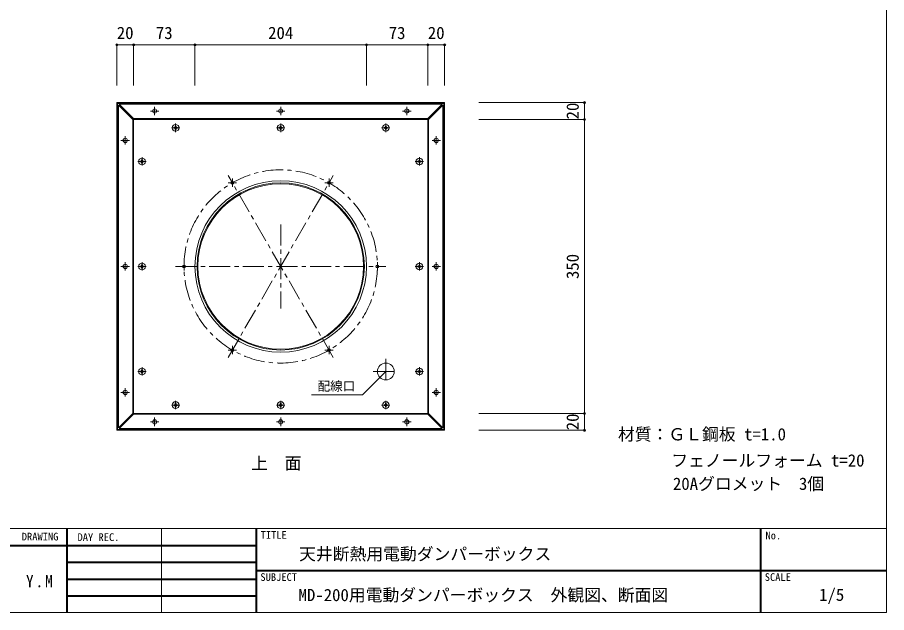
# Model space of a CAD drawing. Units: millimetres at full size, sheet at 1:5. Extents: x -1788 to 2332, y -754 to 651.
# Drawn here: x 1298 to 2332, y -754 to -45 of the extents above; entities that cross this region are included whole.
import ezdxf
from ezdxf.enums import TextEntityAlignment as Align

# ---------------------------------------------------------------- set-up
doc = ezdxf.new("R2010")
doc.units = ezdxf.units.MM
doc.header["$LTSCALE"] = 5
doc.header["$PDMODE"] = 32
doc.header["$PDSIZE"] = 2.5
doc.linetypes.add('CHAIN1', pattern=[8, 5, -1, 1, -1])
doc.linetypes.add('CHAIN2', pattern=[12, 9, -1, 1, -1])
doc.layers.add('0-1', color=4, linetype='Continuous', lineweight=15)
doc.layers.add('F-0', color=2, linetype='Continuous', lineweight=40)
doc.styles.add('ＭＳ ゴシック', font='')
doc.styles.get('ＭＳ ゴシック').set_extended_font_data('MS Gothic')

msp = doc.modelspace()

# ---------------------------------------------------------------- linework, layer by layer
at = {"layer": '0-1'}
for p, q in [((1416.117, -77.905), (1436.117, -77.905)), ((1416.117, -77.905), (1416.117, -126.484)), ((1436.117, -77.905), (1436.117, -126.484)), ((1436.117, -77.905), (1509.117, -77.905)), ((1509.117, -77.905), (1509.117, -126.484)), ((1509.117, -77.905), (1713.117, -77.905)), ((1713.117, -77.905), (1713.117, -126.484)), ((1713.117, -77.905), (1786.117, -77.905)), ((1786.117, -77.905), (1786.117, -126.484)), ((1786.117, -77.905), (1806.117, -77.905)), ((1806.117, -77.905), (1806.117, -126.484)), ((1806.117, -146.675), (1416.117, -146.675)), ((1806.117, -147.675), (1416.117, -147.675)), ((1417.117, -146.675), (1417.117, -536.675)), ((1435.117, -166.675), (1418.117, -149.675)), ((1418.117, -149.675), (1418.117, -533.675)), ((1419.117, -148.675), (1803.117, -148.675)), ((1436.117, -165.675), (1419.117, -148.675)), ((1786.117, -165.675), (1803.117, -148.675)), ((1787.117, -166.675), (1804.117, -149.675)), ((1804.117, -149.675), (1804.117, -533.675)), ((1805.117, -536.675), (1805.117, -146.675)), ((1806.117, -536.675), (1806.117, -146.675)), ((1972.567, -146.675), (1846.818, -146.675)), ((1972.567, -146.675), (1972.567, -166.675)), ((1435.117, -166.675), (1435.117, -516.675)), ((1787.117, -166.675), (1435.117, -166.675)), ((1436.117, -165.675), (1786.117, -165.675)), ((1436.117, -165.675), (1436.117, -517.675)), ((1485.64, -175.604), (1485.451, -176.01)), ((1485.64, -175.604), (1485.654, -174.651)), ((1486.594, -175.604), (1486.58, -174.651)), ((1486.594, -175.604), (1486.782, -176.01)), ((1610.64, -175.604), (1610.451, -176.01)), ((1610.64, -175.604), (1610.654, -174.651)), ((1611.594, -175.604), (1611.58, -174.651)), ((1611.594, -175.604), (1611.782, -176.01)), ((1735.64, -175.604), (1735.451, -176.01)), ((1735.64, -175.604), (1735.654, -174.651)), ((1736.594, -175.604), (1736.58, -174.651)), ((1736.594, -175.604), (1736.782, -176.01)), ((1786.117, -517.675), (1786.117, -165.675)), ((1787.117, -166.675), (1787.117, -516.675)), ((1972.567, -166.675), (1846.818, -166.675)), ((1972.567, -166.675), (1972.567, -516.675)), ((1485.046, -176.198), (1484.092, -176.212)), ((1485.046, -177.153), (1484.092, -177.138)), ((1485.046, -176.198), (1485.451, -176.01)), ((1485.046, -177.153), (1485.451, -177.341)), ((1485.64, -177.747), (1485.451, -177.341)), ((1485.64, -177.747), (1485.654, -178.7)), ((1486.594, -177.747), (1486.58, -178.7)), ((1486.594, -177.747), (1486.782, -177.341)), ((1487.188, -176.198), (1486.782, -176.01)), ((1487.188, -177.153), (1486.782, -177.341)), ((1487.188, -176.198), (1488.142, -176.212)), ((1487.188, -177.153), (1488.142, -177.138)), ((1610.046, -176.198), (1609.092, -176.212)), ((1610.046, -177.153), (1609.092, -177.138)), ((1610.046, -176.198), (1610.451, -176.01)), ((1610.046, -177.153), (1610.451, -177.341)), ((1610.64, -177.747), (1610.451, -177.341)), ((1610.64, -177.747), (1610.654, -178.7)), ((1611.594, -177.747), (1611.58, -178.7)), ((1611.594, -177.747), (1611.782, -177.341)), ((1612.188, -176.198), (1611.782, -176.01)), ((1612.188, -177.153), (1611.782, -177.341)), ((1612.188, -176.198), (1613.142, -176.212)), ((1612.188, -177.153), (1613.142, -177.138)), ((1735.046, -176.198), (1734.092, -176.212)), ((1735.046, -177.153), (1734.092, -177.138)), ((1735.046, -176.198), (1735.451, -176.01)), ((1735.046, -177.153), (1735.451, -177.341)), ((1735.64, -177.747), (1735.451, -177.341)), ((1735.64, -177.747), (1735.654, -178.7)), ((1736.594, -177.747), (1736.58, -178.7)), ((1736.594, -177.747), (1736.782, -177.341)), ((1737.188, -176.198), (1736.782, -176.01)), ((1737.188, -177.153), (1736.782, -177.341)), ((1737.188, -176.198), (1738.142, -176.212)), ((1737.188, -177.153), (1738.142, -177.138)), ((1445.046, -216.198), (1444.092, -216.212)), ((1445.046, -217.153), (1444.092, -217.138)), ((1445.046, -216.198), (1445.451, -216.01)), ((1445.64, -215.604), (1445.451, -216.01)), ((1445.64, -215.604), (1445.654, -214.651)), ((1446.594, -215.604), (1446.58, -214.651)), ((1446.594, -215.604), (1446.782, -216.01)), ((1447.188, -216.198), (1446.782, -216.01)), ((1447.188, -216.198), (1448.142, -216.212)), ((1447.188, -217.153), (1448.142, -217.138)), ((1775.046, -216.198), (1774.092, -216.212)), ((1775.046, -217.153), (1774.092, -217.138)), ((1775.046, -216.198), (1775.451, -216.01)), ((1775.64, -215.604), (1775.451, -216.01)), ((1775.64, -215.604), (1775.654, -214.651)), ((1776.594, -215.604), (1776.58, -214.651)), ((1776.594, -215.604), (1776.782, -216.01)), ((1777.188, -216.198), (1776.782, -216.01)), ((1777.188, -216.198), (1778.142, -216.212)), ((1777.188, -217.153), (1778.142, -217.138)), ((1445.046, -217.153), (1445.451, -217.341)), ((1445.64, -217.747), (1445.451, -217.341)), ((1445.64, -217.747), (1445.654, -218.7)), ((1446.594, -217.747), (1446.58, -218.7)), ((1446.594, -217.747), (1446.782, -217.341)), ((1447.188, -217.153), (1446.782, -217.341)), ((1775.046, -217.153), (1775.451, -217.341)), ((1775.64, -217.747), (1775.451, -217.341)), ((1775.64, -217.747), (1775.654, -218.7)), ((1776.594, -217.747), (1776.58, -218.7)), ((1776.594, -217.747), (1776.782, -217.341)), ((1777.188, -217.153), (1776.782, -217.341)), ((1445.046, -341.198), (1444.092, -341.212)), ((1445.046, -341.198), (1445.451, -341.01)), ((1445.64, -340.604), (1445.451, -341.01)), ((1445.64, -340.604), (1445.654, -339.651)), ((1446.594, -340.604), (1446.58, -339.651)), ((1446.594, -340.604), (1446.782, -341.01)), ((1447.188, -341.198), (1446.782, -341.01)), ((1447.188, -341.198), (1448.142, -341.212)), ((1775.046, -341.198), (1774.092, -341.212)), ((1775.046, -341.198), (1775.451, -341.01)), ((1775.64, -340.604), (1775.451, -341.01)), ((1775.64, -340.604), (1775.654, -339.651)), ((1776.594, -340.604), (1776.58, -339.651)), ((1776.594, -340.604), (1776.782, -341.01)), ((1777.188, -341.198), (1776.782, -341.01)), ((1777.188, -341.198), (1778.142, -341.212)), ((1445.046, -342.153), (1444.092, -342.138)), ((1445.046, -342.153), (1445.451, -342.341)), ((1445.64, -342.747), (1445.451, -342.341)), ((1445.64, -342.747), (1445.654, -343.7)), ((1446.594, -342.747), (1446.58, -343.7)), ((1446.594, -342.747), (1446.782, -342.341)), ((1447.188, -342.153), (1446.782, -342.341)), ((1447.188, -342.153), (1448.142, -342.138)), ((1775.046, -342.153), (1774.092, -342.138)), ((1775.046, -342.153), (1775.451, -342.341)), ((1775.64, -342.747), (1775.451, -342.341)), ((1775.64, -342.747), (1775.654, -343.7)), ((1776.594, -342.747), (1776.58, -343.7)), ((1776.594, -342.747), (1776.782, -342.341)), ((1777.188, -342.153), (1776.782, -342.341)), ((1777.188, -342.153), (1778.142, -342.138)), ((1445.64, -465.604), (1445.654, -464.651)), ((1446.594, -465.604), (1446.58, -464.651)), ((1775.64, -465.604), (1775.654, -464.651)), ((1776.594, -465.604), (1776.58, -464.651)), ((1445.046, -466.198), (1444.092, -466.212)), ((1445.046, -467.153), (1444.092, -467.138)), ((1445.046, -466.198), (1445.451, -466.01)), ((1445.046, -467.153), (1445.451, -467.341)), ((1445.64, -465.604), (1445.451, -466.01)), ((1445.64, -467.747), (1445.451, -467.341)), ((1445.64, -467.747), (1445.654, -468.7)), ((1446.594, -467.747), (1446.58, -468.7)), ((1446.594, -465.604), (1446.782, -466.01)), ((1446.594, -467.747), (1446.782, -467.341)), ((1447.188, -466.198), (1446.782, -466.01)), ((1447.188, -467.153), (1446.782, -467.341)), ((1447.188, -466.198), (1448.142, -466.212)), ((1447.188, -467.153), (1448.142, -467.138)), ((1736.117, -466.675), (1708.271, -494.522)), ((1775.046, -466.198), (1774.092, -466.212)), ((1775.046, -467.153), (1774.092, -467.138)), ((1775.046, -466.198), (1775.451, -466.01)), ((1775.046, -467.153), (1775.451, -467.341)), ((1775.64, -465.604), (1775.451, -466.01)), ((1775.64, -467.747), (1775.451, -467.341)), ((1775.64, -467.747), (1775.654, -468.7)), ((1776.594, -467.747), (1776.58, -468.7)), ((1776.594, -465.604), (1776.782, -466.01)), ((1776.594, -467.747), (1776.782, -467.341)), ((1777.188, -466.198), (1776.782, -466.01)), ((1777.188, -467.153), (1776.782, -467.341)), ((1777.188, -466.198), (1778.142, -466.212)), ((1777.188, -467.153), (1778.142, -467.138)), ((1647.59, -494.522), (1708.271, -494.522)), ((1485.046, -506.198), (1484.092, -506.212)), ((1485.046, -506.198), (1485.451, -506.01)), ((1485.64, -505.604), (1485.451, -506.01)), ((1485.64, -505.604), (1485.654, -504.651)), ((1486.594, -505.604), (1486.58, -504.651)), ((1486.594, -505.604), (1486.782, -506.01)), ((1487.188, -506.198), (1486.782, -506.01)), ((1487.188, -506.198), (1488.142, -506.212)), ((1610.046, -506.198), (1609.092, -506.212)), ((1610.046, -506.198), (1610.451, -506.01)), ((1610.64, -505.604), (1610.451, -506.01)), ((1610.64, -505.604), (1610.654, -504.651)), ((1611.594, -505.604), (1611.58, -504.651)), ((1611.594, -505.604), (1611.782, -506.01)), ((1612.188, -506.198), (1611.782, -506.01)), ((1612.188, -506.198), (1613.142, -506.212)), ((1735.046, -506.198), (1734.092, -506.212)), ((1735.046, -506.198), (1735.451, -506.01)), ((1735.64, -505.604), (1735.451, -506.01)), ((1735.64, -505.604), (1735.654, -504.651)), ((1736.594, -505.604), (1736.58, -504.651)), ((1736.594, -505.604), (1736.782, -506.01)), ((1737.188, -506.198), (1736.782, -506.01)), ((1737.188, -506.198), (1738.142, -506.212)), ((1435.117, -516.675), (1418.117, -533.675)), ((1435.117, -516.675), (1787.117, -516.675)), ((1485.046, -507.153), (1484.092, -507.138)), ((1485.046, -507.153), (1485.451, -507.341)), ((1485.64, -507.747), (1485.451, -507.341)), ((1485.64, -507.747), (1485.654, -508.7)), ((1486.594, -507.747), (1486.58, -508.7)), ((1486.594, -507.747), (1486.782, -507.341)), ((1487.188, -507.153), (1486.782, -507.341)), ((1487.188, -507.153), (1488.142, -507.138)), ((1610.046, -507.153), (1609.092, -507.138)), ((1610.046, -507.153), (1610.451, -507.341)), ((1610.64, -507.747), (1610.451, -507.341)), ((1610.64, -507.747), (1610.654, -508.7)), ((1611.594, -507.747), (1611.58, -508.7)), ((1611.594, -507.747), (1611.782, -507.341)), ((1612.188, -507.153), (1611.782, -507.341)), ((1612.188, -507.153), (1613.142, -507.138)), ((1735.046, -507.153), (1734.092, -507.138)), ((1735.046, -507.153), (1735.451, -507.341)), ((1735.64, -507.747), (1735.451, -507.341)), ((1735.64, -507.747), (1735.654, -508.7)), ((1736.594, -507.747), (1736.58, -508.7)), ((1736.594, -507.747), (1736.782, -507.341)), ((1737.188, -507.153), (1736.782, -507.341)), ((1737.188, -507.153), (1738.142, -507.138)), ((1787.117, -516.675), (1804.117, -533.675)), ((1972.567, -516.675), (1846.818, -516.675)), ((1972.567, -516.675), (1972.567, -536.675)), ((1436.117, -517.675), (1419.117, -534.675)), ((1436.117, -517.675), (1786.117, -517.675)), ((1786.117, -517.675), (1803.117, -534.675)), ((1416.117, -535.675), (1806.117, -535.675)), ((1419.117, -534.675), (1803.117, -534.675)), ((1972.567, -536.675), (1846.818, -536.675))]:
    msp.add_line(p, q, dxfattribs=at)
at = {"layer": '0-1', "linetype": 'CHAIN1'}
for p, q in [((1461.117, -151.675), (1461.117, -161.675)), ((1611.117, -151.675), (1611.117, -161.675)), ((1761.117, -151.675), (1761.117, -161.675)), ((1456.117, -156.675), (1466.117, -156.675)), ((1606.117, -156.675), (1616.117, -156.675)), ((1756.117, -156.675), (1766.117, -156.675)), ((1421.117, -191.675), (1431.117, -191.675)), ((1426.117, -186.675), (1426.117, -196.675)), ((1791.117, -191.675), (1801.117, -191.675)), ((1796.117, -186.675), (1796.117, -196.675)), ((1548.617, -449.929), (1673.617, -233.422)), ((1673.617, -449.929), (1548.617, -233.422)), ((1553.617, -237.083), (1553.617, -247.083)), ((1668.617, -237.083), (1668.617, -247.083)), ((1548.617, -242.083), (1558.617, -242.083)), ((1663.617, -242.083), (1673.617, -242.083)), ((1611.117, -291.675), (1611.117, -391.675)), ((1426.117, -336.675), (1426.117, -346.675)), ((1496.117, -336.675), (1496.117, -346.675)), ((1726.117, -336.675), (1726.117, -346.675)), ((1796.117, -336.675), (1796.117, -346.675)), ((1421.117, -341.675), (1431.117, -341.675)), ((1486.117, -341.675), (1736.117, -341.675)), ((1791.117, -341.675), (1801.117, -341.675)), ((1548.617, -441.268), (1558.617, -441.268)), ((1553.617, -436.268), (1553.617, -446.268)), ((1663.617, -441.268), (1673.617, -441.268)), ((1668.617, -436.268), (1668.617, -446.268)), ((1736.117, -451.675), (1736.117, -481.675)), ((1721.117, -466.675), (1751.117, -466.675)), ((1421.117, -491.675), (1431.117, -491.675)), ((1426.117, -486.675), (1426.117, -496.675)), ((1791.117, -491.675), (1801.117, -491.675)), ((1796.117, -486.675), (1796.117, -496.675)), ((1456.117, -526.675), (1466.117, -526.675)), ((1461.117, -521.675), (1461.117, -531.675)), ((1606.117, -526.675), (1616.117, -526.675)), ((1611.117, -521.675), (1611.117, -531.675)), ((1756.117, -526.675), (1766.117, -526.675)), ((1761.117, -521.675), (1761.117, -531.675))]:
    msp.add_line(p, q, dxfattribs=at)
at = {"layer": '0-1', "color": 7, "lineweight": 20}
for p, q in [((1436.117, -166.675), (1786.117, -166.675)), ((1436.117, -166.675), (1436.117, -516.675)), ((1786.117, -166.675), (1786.117, -516.675)), ((1436.117, -516.675), (1786.117, -516.675))]:
    msp.add_line(p, q, dxfattribs=at)
at = {"layer": '0-1', "linetype": 'CHAIN2'}
for p, q in [((1486.117, -171.675), (1486.117, -181.675)), ((1611.117, -171.675), (1611.117, -181.675)), ((1736.117, -171.675), (1736.117, -181.675)), ((1481.117, -176.675), (1491.117, -176.675)), ((1606.117, -176.675), (1616.117, -176.675)), ((1731.117, -176.675), (1741.117, -176.675)), ((1441.117, -216.675), (1451.117, -216.675)), ((1446.117, -211.675), (1446.117, -221.675)), ((1771.117, -216.675), (1781.117, -216.675)), ((1776.117, -211.675), (1776.117, -221.675)), ((1446.117, -336.675), (1446.117, -346.675)), ((1776.117, -336.675), (1776.117, -346.675)), ((1441.117, -341.675), (1451.117, -341.675)), ((1771.117, -341.675), (1781.117, -341.675)), ((1446.117, -461.675), (1446.117, -471.675)), ((1776.117, -461.675), (1776.117, -471.675)), ((1441.117, -466.675), (1451.117, -466.675)), ((1771.117, -466.675), (1781.117, -466.675)), ((1481.117, -506.675), (1491.117, -506.675)), ((1486.117, -501.675), (1486.117, -511.675)), ((1606.117, -506.675), (1616.117, -506.675)), ((1611.117, -501.675), (1611.117, -511.675)), ((1731.117, -506.675), (1741.117, -506.675)), ((1736.117, -501.675), (1736.117, -511.675))]:
    msp.add_line(p, q, dxfattribs=at)
at = {"layer": '0-1'}
msp.add_lwpolyline([(1416.117, -146.675), (1416.117, -536.675), (1806.117, -536.675)], dxfattribs=at)
for centre, radius in [((1461.117, -156.675), 2.5), ((1611.117, -156.675), 2.5), ((1761.117, -156.675), 2.5), ((1486.117, -176.675), 4), ((1611.117, -176.675), 4), ((1736.117, -176.675), 4), ((1426.117, -191.675), 2.5), ((1796.117, -191.675), 2.5), ((1446.117, -216.675), 4), ((1776.117, -216.675), 4), ((1426.117, -341.675), 2.5), ((1446.117, -341.675), 4), ((1776.117, -341.675), 4), ((1796.117, -341.675), 2.5), ((1446.117, -466.675), 4), ((1776.117, -466.675), 4), ((1426.117, -491.675), 2.5), ((1796.117, -491.675), 2.5), ((1486.117, -506.675), 4), ((1611.117, -506.675), 4), ((1736.117, -506.675), 4), ((1461.117, -526.675), 2.5), ((1611.117, -526.675), 2.5), ((1761.117, -526.675), 2.5)]:
    msp.add_circle(centre, radius, dxfattribs=at)
at = {"layer": '0-1', "linetype": 'CHAIN1'}
msp.add_circle((1611.117, -341.675), 115, dxfattribs=at)
at = {"layer": '0-1', "color": 7, "lineweight": 20}
for centre, radius in [((1611.117, -341.675), 102), ((1611.117, -341.675), 102), ((1611.117, -341.675), 99.5), ((1611.117, -341.675), 99.5), ((1611.117, -341.675), 98.5), ((1611.117, -341.675), 98.5), ((1553.617, -242.083), 1.65), ((1668.617, -242.083), 1.65), ((1496.117, -341.675), 1.65), ((1726.117, -341.675), 1.65), ((1553.617, -441.268), 1.65), ((1668.617, -441.268), 1.65), ((1736.117, -466.675), 10)]:
    msp.add_circle(centre, radius, dxfattribs=at)
at = {"layer": '0-1'}
for centre, start, end in [((1486.117, -176.675), 77.11887, 102.88112), ((1611.117, -176.675), 77.11887, 102.88112), ((1736.117, -176.675), 77.11887, 102.88112), ((1486.117, -176.675), 167.11887, 192.88112), ((1486.117, -176.675), 257.11887, 282.88112), ((1486.117, -176.675), 347.11887, 12.88112), ((1611.117, -176.675), 167.11887, 192.88112), ((1611.117, -176.675), 257.11887, 282.88112), ((1611.117, -176.675), 347.11887, 12.88112), ((1736.117, -176.675), 167.11887, 192.88112), ((1736.117, -176.675), 257.11887, 282.88112), ((1736.117, -176.675), 347.11887, 12.88112), ((1446.117, -216.675), 167.11887, 192.88112), ((1446.117, -216.675), 77.11887, 102.88112), ((1446.117, -216.675), 347.11887, 12.88112), ((1776.117, -216.675), 167.11887, 192.88112), ((1776.117, -216.675), 77.11887, 102.88112), ((1776.117, -216.675), 347.11887, 12.88112), ((1446.117, -216.675), 257.11887, 282.88112), ((1776.117, -216.675), 257.11887, 282.88112), ((1446.117, -341.675), 167.11887, 192.88112), ((1446.117, -341.675), 77.11887, 102.88112), ((1446.117, -341.675), 347.11887, 12.88112), ((1776.117, -341.675), 167.11887, 192.88112), ((1776.117, -341.675), 77.11887, 102.88112), ((1776.117, -341.675), 347.11887, 12.88112), ((1446.117, -341.675), 257.11887, 282.88112), ((1776.117, -341.675), 257.11887, 282.88112), ((1446.117, -466.675), 77.11887, 102.88112), ((1776.117, -466.675), 77.11887, 102.88112), ((1446.117, -466.675), 167.11887, 192.88112), ((1446.117, -466.675), 257.11887, 282.88112), ((1446.117, -466.675), 347.11887, 12.88112), ((1776.117, -466.675), 167.11887, 192.88112), ((1776.117, -466.675), 257.11887, 282.88112), ((1776.117, -466.675), 347.11887, 12.88112), ((1486.117, -506.675), 167.11887, 192.88112), ((1486.117, -506.675), 77.11887, 102.88112), ((1486.117, -506.675), 347.11887, 12.88112), ((1611.117, -506.675), 167.11887, 192.88112), ((1611.117, -506.675), 77.11887, 102.88112), ((1611.117, -506.675), 347.11887, 12.88112), ((1736.117, -506.675), 167.11887, 192.88112), ((1736.117, -506.675), 77.11887, 102.88112), ((1736.117, -506.675), 347.11887, 12.88112), ((1486.117, -506.675), 257.11887, 282.88112), ((1611.117, -506.675), 257.11887, 282.88112), ((1736.117, -506.675), 257.11887, 282.88112)]:
    msp.add_arc(centre, 2.077, start, end, dxfattribs=at)
for p in [(1416.117, -77.905), (1436.117, -77.905), (1509.117, -77.905), (1713.117, -77.905), (1786.117, -77.905), (1806.117, -77.905), (1972.567, -146.675), (1972.567, -166.675), (1972.567, -516.675), (1972.567, -536.675)]:
    msp.add_point(p, dxfattribs=at)
at = {"layer": 'F-0', "color": 5, "lineweight": 9}
for p, q in [((2331.906, 651.259), (2331.906, -753.741)), ((311.906, -653.741), (2331.906, -653.741)), ((2331.906, -753.741), (311.906, -753.741))]:
    msp.add_line(p, q, dxfattribs=at)
at = {"layer": 'F-0', "color": 7, "lineweight": 20}
for p, q in [((1356.906, -653.741), (1356.906, -753.741)), ((1469.406, -653.741), (1469.406, -753.741))]:
    msp.add_line(p, q, dxfattribs=at)
at = {"layer": 'F-0'}
for p, q in [((1356.906, -753.741), (1356.906, -653.741)), ((1581.906, -653.741), (1581.906, -753.741)), ((2181.906, -653.741), (2181.906, -753.741)), ((1141.906, -673.741), (1356.906, -673.741)), ((1356.906, -673.741), (1581.906, -673.741)), ((1356.906, -693.741), (1581.906, -693.741)), ((1581.906, -703.741), (2331.906, -703.741)), ((1356.906, -713.741), (1581.906, -713.741)), ((1356.906, -733.741), (1581.906, -733.741))]:
    msp.add_line(p, q, dxfattribs=at)

# ---------------------------------------------------------------- texts
at = {"layer": '0-1', "color": 7, "style": 'ＭＳ ゴシック'}
for s, height, p in [('20', 14.66, (1416.117, -75.405)), ('73', 14.66, (1462.617, -75.405)), ('204', 14.66, (1596.117, -75.405)), ('73', 14.66, (1739.617, -75.405)), ('20', 14.66, (1786.117, -75.405)), ('配線口', 11, (1654.898, -492.923)), ('材質：ＧＬ鋼板 t=1.0', 14.66, (2012.353, -553.139)), ('上\u3000面', 14.66, (1575.826, -587.689)), ('フェノールフォーム t=20', 14.66, (2075.778, -584.292)), ('20Aグロメット\u30003個', 14.66, (2077.699, -612.047))]:
    msp.add_text(s, height=height, dxfattribs=at).set_placement(p, align=Align.BOTTOM_LEFT)
for s, p in [('20', (1970.067, -166.675)), ('350', (1970.067, -356.675)), ('20', (1970.067, -536.675))]:
    msp.add_text(s, height=14.66, rotation=90, dxfattribs=at).set_placement(p, align=Align.BOTTOM_LEFT)
at = {"layer": 'F-0', "color": 4, "style": 'ＭＳ ゴシック'}
for s, p in [('DRAWING', (1303.061, -670.58)), ('DAY REC.', (1369.406, -671.241)), ('TITLE', (1587.167, -668.638)), ('No.', (2187.791, -669.322)), ('SUBJECT', (1586.906, -718.741)), ('SCALE', (2186.906, -718.741))]:
    msp.add_text(s, height=9.164, dxfattribs=at).set_placement(p, align=Align.BOTTOM_LEFT)
at = {"layer": 'F-0', "color": 7, "style": 'ＭＳ ゴシック'}
for s, p in [('天井断熱用電動ダンパーボックス', (1632.977, -695.643)), ('MD-200用電動ダンパーボックス\u3000外観図、断面図', (1632.341, -744.497)), ('1/5', (2251.599, -744.125))]:
    msp.add_text(s, height=14.66, dxfattribs=at).set_placement(p, align=Align.BOTTOM_LEFT)
at = {"layer": 'F-0', "color": 7, "insert": (1308.156, -723.741), "char_height": 14.66, "attachment_point": 7, "style": 'ＭＳ ゴシック'}
msp.add_mtext('\\T1.27;\\W0.9;Y.M', dxfattribs=at)

doc.saveas('drawing.dxf')
